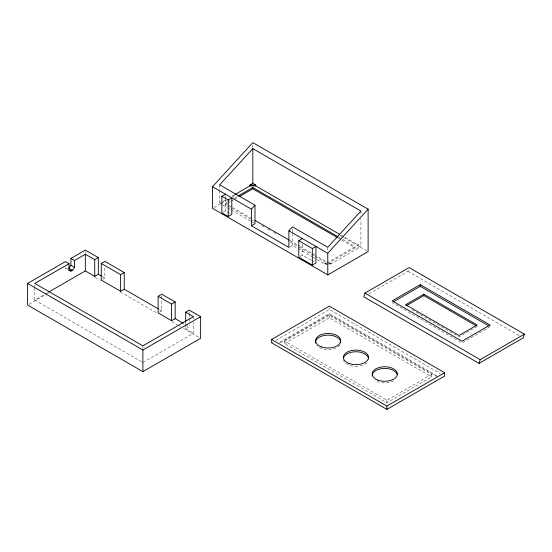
<?xml version="1.0" encoding="UTF-8"?>
<svg xmlns="http://www.w3.org/2000/svg" width="552" height="552" viewBox="0 0 552 552"><rect width="100%" height="100%" fill="white"/><g stroke="black" fill="none" stroke-linecap="round" stroke-linejoin="round"><path stroke-width="0.41" stroke-dasharray="2.76 2.07" d="M368.902 293.83L407.928 271.294L408.632 269.065M34.804 287.599L34.804 300.074L44.464 294.499M45.209 294.071L48.176 292.353M29.083 304.207L46.844 293.954M47.582 293.526L49.066 292.67M219.689 190.73L219.689 202.508L221.131 201.673M222.566 201.673L225.526 199.962M232.185 196.119L234.407 194.842M213.948 207.483L220.552 203.667M221.283 203.246L226.417 200.279M232.288 196.892L235.221 195.201M226.927 202.48L225.451 203.336L228.418 205.047M227.672 202.053L230.632 200.348M234.331 198.209L237.291 196.505M226.927 203.729L225.451 204.585L226.934 205.441M227.672 203.302L230.632 201.597M231.371 201.169L233.586 199.886M234.331 199.458L238.029 197.326M102.693 279.271L104.859 278.022L104.859 267.209M223.291 211.989L225.451 210.74L226.858 211.554M159.569 312.101L161.729 310.852L161.729 295.879M289.607 247.034L292.484 245.364L312.377 256.852M300.226 256.411L302.392 255.162L310.948 260.102M185.686 324.686L185.686 328.847L189.288 326.763L189.288 325.1M142.899 362.485L193.421 333.311L193.421 322.499M327.784 263.663L355.157 247.862L355.157 246.613L327.784 262.421L316.662 255.997M329.227 264.084L330.662 263.249L330.662 264.084L324.9 264.084L316.8 259.405M358.041 247.448L360.918 245.785L360.918 218.668M330.662 264.084L358.041 248.276L358.041 244.122L360.918 245.785M271.612 342.82L273.088 341.964M276.055 340.253L329.337 309.486L440.172 373.476M279.56 342.385L329.337 313.646L437.432 376.057M280.299 342.792L329.337 314.481L437.432 376.885M284.577 341.15L329.337 315.309L431.671 374.394L431.671 376.885L386.911 402.732L284.577 343.648L284.577 341.15L386.911 400.234L431.671 374.394M284.577 343.648L329.337 317.807L431.671 376.885M477.169 326.356L458.981 336.851L410.861 309.072M490.114 326.66L462.024 342.882L392.148 302.537M324.9 264.084L324.9 263.249L330.662 263.249M67.503 269.003L65.412 268.486L68.296 270.149M407.928 271.294L519.508 335.719M340.984 235.104L358.041 244.95M339.859 235.283L342.833 237.001M343.579 237.436L366.638 250.746M338.845 237.194L341.812 238.906M342.55 239.333L355.157 246.613M338.1 238.015L341.067 239.727M341.812 240.154L355.157 247.862M229.156 205.475L232.123 207.193M232.868 207.621L252.147 218.751M289.966 240.582L299.605 246.151M300.343 246.578L315.916 255.569M227.672 205.868L230.639 207.58M231.385 208.007L250.663 219.144M251.401 219.572L253.63 220.855M261.786 225.561L264.753 227.272M267.72 228.99L270.687 230.702M273.654 232.413L276.614 234.124M289.966 241.831L298.121 246.544M298.86 246.972L314.433 255.962M315.178 256.39L327.039 263.235M219.689 202.508L222.566 204.171M324.9 263.249L327.06 264.498M222.566 204.999L226.989 207.552M227.728 207.98L230.674 209.677M231.412 210.105L250.567 221.166M251.305 221.587L254.251 223.291M313.115 257.273L316.061 258.978M227.569 211.961L230.384 213.589M311.659 260.51L314.509 262.159M101.954 276.345L104.859 278.022M159.521 309.582L161.729 310.852M185.569 324.617L189.288 326.763M185.686 328.847L193.421 333.311M94.999 277.318L100.202 280.326M120.288 291.918L157.486 313.391M171.617 321.554L177.565 324.99M178.31 325.418L180.545 326.708M183.519 328.426L199.141 337.445M34.804 300.074L142.154 362.05M405.679 304.704L405.679 306.077M386.911 400.234L386.911 402.732M360.918 211.043L360.918 214.431M329.337 307.823L329.337 309.486M329.337 313.646L329.337 314.481M329.337 315.309L329.337 317.807M327.784 247.255L327.784 251.457M302.392 244.405L302.392 255.162M292.484 229.397L292.484 232.758M292.484 233.599L292.484 245.364M252.823 145.162L252.823 147.708M225.451 195.843L225.451 198.327M225.451 199.155L225.451 210.74M219.689 184.844L219.689 189.888M193.421 316.675L193.421 319.173M189.288 311.79L189.288 313.453M189.288 314.288L189.288 317.614M189.288 318.449L189.288 321.775M185.686 322.189L185.686 323.851M142.899 345.849L142.899 348.34M85.325 251.774L85.325 253.437M34.804 285.101L34.804 286.764M339.832 345.11A12.592 7.273 0 0 1 328.405 349.664A12.592 7.273 0 0 1 316.669 345.38M366.714 362.795A12.592 7.273 0 0 1 348.781 365.017M348.174 364.755A12.592 7.273 0 0 1 346.028 363.52M344.455 362.015A12.592 7.273 0 0 1 343.551 360.346M393.666 380.818A12.592 7.273 0 0 1 374.849 380.162"/><path stroke-width="0.83" d="M364.92 293.084L363.747 296.803L479.046 363.368L523.227 337.865L524.4 334.146L409.101 267.582L364.92 293.084L480.219 359.656L524.4 334.146M479.046 363.368L480.219 359.656M98.332 257.618L85.325 250.111L70.918 258.426L70.918 265.305L68.834 268.237L72.436 270.314L74.52 267.382L74.52 260.51L85.325 254.265L94.73 259.695L98.332 257.618L98.332 274.254L94.73 276.331L85.325 270.901L48.921 291.925M212.485 186.7L252.823 142.616L368.122 209.18L368.122 251.608L327.784 274.896L212.485 208.325L212.485 186.7L251.381 209.16L251.381 225.796L288.882 247.448L288.882 230.812L292.484 226.872L327.784 247.255L360.918 211.043L252.823 148.633L219.689 184.844L254.983 205.227L254.983 223.719L251.381 225.796M251.381 209.16L254.983 205.227M327.784 274.896L327.784 253.271L368.122 209.18M185.686 321.361L185.686 312.211L189.288 310.127L200.624 316.675L200.624 338.3L142.899 371.634L27.6 305.063L27.6 283.438L65.412 261.607L69.014 263.683L69.014 270.563L71.104 271.08L72.436 270.314M69.014 263.683L34.804 283.438L142.899 345.849L193.421 316.675L185.686 312.211M124.228 289.207L120.626 291.283L101.257 280.099L101.257 263.463L104.859 261.386L124.228 272.571L124.228 289.207L158.051 308.734M221.849 196.27L228.197 199.927L231.799 197.851L231.799 214.404L228.197 216.481L221.849 212.817L221.849 196.27L225.451 194.187M235.145 194.414L249.946 185.872L249.946 185.037L252.823 183.374L255.707 185.037L255.707 185.872L339.501 234.248M238.029 196.077L252.823 187.535L338.1 236.767M239.506 196.471L252.823 188.784L337.362 237.588M101.257 263.463L120.626 274.648L124.228 272.571M175.163 318.607L171.562 320.691L158.127 312.936L158.127 296.3L161.729 294.216L175.163 301.972L175.163 318.607L183.34 323.334M158.127 296.3L171.562 304.055L175.163 301.972M298.791 240.686L312.335 248.51L315.937 246.427L315.937 262.98L312.335 265.063L298.791 257.239L298.791 240.686L302.392 238.609M27.6 283.438L142.899 350.002L200.624 316.675M271.612 339.487L329.337 306.16L444.636 372.731L444.636 376.057L386.911 409.384L271.612 342.82L271.612 339.487L386.911 406.058L444.636 372.731M420.244 284.659L392.148 300.875L462.024 341.219L490.114 324.997L420.244 284.659L420.244 286.322L488.63 325.804M393.624 301.689L420.244 286.322M423.867 294.202L405.679 304.704L458.981 335.478L477.169 324.976L423.867 294.202L423.867 295.575L476.431 325.928M406.403 305.656L423.867 295.575M249.946 185.037L255.707 185.037M249.946 185.872L255.707 185.872M288.882 230.812L327.784 253.271M255.114 220.462L289.22 240.154M70.918 258.426L74.52 260.51M98.332 274.254L101.23 275.924M70.918 265.305L74.52 267.382M68.945 269.831L71.104 271.08M386.911 406.058L386.911 409.384M312.335 248.51L312.335 265.063M252.823 148.633L252.823 183.374M252.823 187.535L252.823 188.784M228.197 199.927L228.197 216.481M171.562 304.055L171.562 320.691M142.899 350.002L142.899 371.634M120.626 274.648L120.626 291.283M94.73 259.695L94.73 276.331M85.325 254.265L85.325 270.901M315.62 343.123A12.592 7.273 0 0 1 327.384 335.14A12.592 7.273 0 0 1 340.736 342.247M343.372 358.593A12.592 7.273 0 0 1 356.192 351.769A12.592 7.273 0 0 1 368.529 358.89M372.193 375.236A12.592 7.273 0 0 1 384.006 368.419A12.592 7.273 0 0 1 397.15 374.366M321.202 346.794A12.592 7.273 0 0 0 340.715 341.17A12.592 7.273 0 0 0 322.52 334.229A12.592 7.273 0 0 0 321.202 346.794M348.995 363.437A12.592 7.273 0 0 0 368.508 357.806A12.592 7.273 0 0 0 350.313 350.865A12.592 7.273 0 0 0 348.995 363.437M377.823 380.08A12.592 7.273 0 0 0 397.33 374.449A12.592 7.273 0 0 0 379.141 367.508A12.592 7.273 0 0 0 377.823 380.08"/></g></svg>
